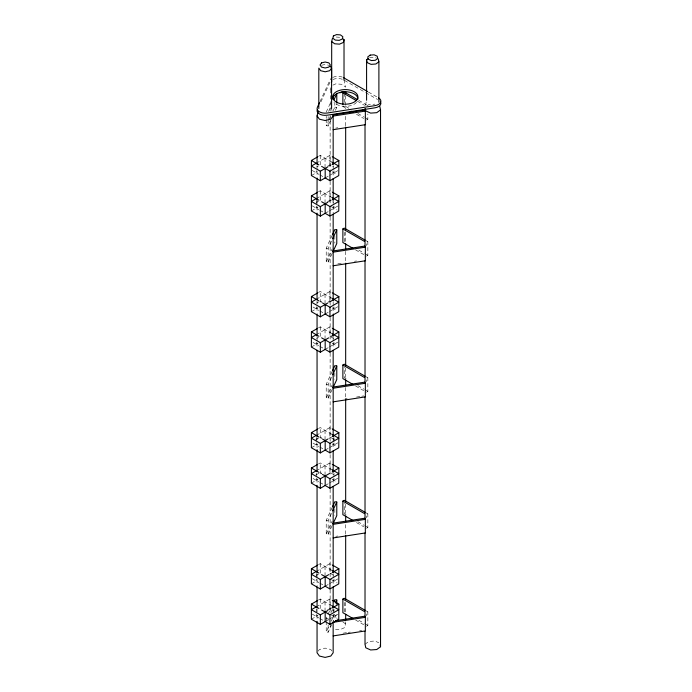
<?xml version="1.0" encoding="UTF-8"?>
<svg xmlns="http://www.w3.org/2000/svg" width="692" height="692" viewBox="0 0 692 692"><rect width="100%" height="100%" fill="white"/><g stroke="black" fill="none" stroke-linecap="round" stroke-linejoin="round"><path stroke-width="0.52" stroke-dasharray="3.46 2.59" d="M330.127 111.144L330.517 87.65M365.471 105.357L366.362 101.274M330.127 89.536L330.525 87.772M330.724 623.751L330.127 626.398L332.376 628.094M345.671 621.831L344.875 627.514L339.98 629.685L334.893 629.296M319.989 101.646L330.136 79.779A8.036 4.636 0 0 1 332.212 77.703M320.872 101.923L330.136 81.959M326.217 112.078L330.3 103.272M328.605 111.403L330.421 107.485M330.871 120.114L328.146 125.987L326.217 125.685L328.484 120.797M328.942 119.82L330.759 115.901M333.025 111.014L334.841 107.096L334.841 102.909M335.412 110.331L336.779 107.398L336.779 104.258M332.238 253.272L328.146 262.069L326.217 261.775L326.217 248.168L332.117 235.444M328.146 262.069L328.146 248.463L332.238 239.657M326.217 261.775L332.117 249.059M332.238 389.354L328.146 398.159L326.217 397.857L326.217 384.25L332.117 371.535M328.146 398.159L328.146 384.553L332.238 375.747M326.217 397.857L332.117 385.141M332.238 525.436L328.146 534.241L326.217 533.947L326.217 520.341L332.117 507.617M328.146 534.241L328.146 520.635L332.238 511.829M326.217 533.947L332.117 521.232M326.217 620.413L326.217 618.319L327.584 615.387M328.034 614.409L331.208 607.559M330.871 612.749L332.688 608.839M331.779 624.4L328.146 632.228L326.217 631.926L329.392 625.084M331.208 621.165L334.392 614.314M332.238 623.423L336.779 613.64M318.242 651.111L319.419 649.468L325.11 648.101L330.802 649.468L331.978 651.111M367.296 105.712L368.81 104.587L374.926 104.155M365.021 644.252L368.81 641.449L374.926 641.008L378.818 642.764M366.449 120.053L367.859 119.24L367.859 113.998M318.467 156.401L320.232 155.38L332.203 162.291M316.227 163.243L329.92 155.337L332.601 156.894M316.702 166.945L318.467 165.924M311.383 175.569L316.227 172.775L316.227 170.656M327.48 166.27L329.92 164.869L333.501 166.936M328.709 166.383L331.356 164.852M325.179 177.939L328.709 175.906M329.591 175.396L338.872 170.042M318.467 191.779L320.232 190.767L332.203 197.678M316.227 198.63L329.92 190.724L332.601 192.272M316.702 202.323L318.467 201.311M311.383 210.948L317.991 207.133M327.48 201.657L329.92 200.248L333.501 202.315M328.709 201.761L331.356 200.239M325.179 213.326L328.709 211.294M329.591 210.783L338.872 205.42M366.449 256.135L367.859 255.322L367.859 241.716L366.449 242.529L366.449 245.669M318.467 292.482L320.232 291.47L332.203 298.382M316.227 299.333L329.92 291.427L332.601 292.976M316.702 303.027L318.467 302.015M311.383 311.651L317.991 307.836M328.293 301.894L329.92 300.951L333.501 303.018M328.709 302.465L330.473 301.452M325.179 314.03L328.709 311.997M329.591 311.487L338.872 306.123M318.467 327.87L320.232 326.849L332.203 333.76M316.227 334.712L329.92 326.806L332.601 328.363M316.702 338.414L318.467 337.393M311.383 347.038L317.991 343.223M325.179 349.408L328.709 347.375M329.591 346.865L338.872 341.502M366.449 392.226L367.859 391.413L367.859 377.797L366.449 378.619L366.449 381.759M318.467 428.573L320.232 427.552L332.203 434.464M316.227 435.415L329.92 427.509L332.601 429.066M315.829 439.628L319.349 437.586M311.383 447.741L317.991 443.927M328.709 438.555L331.356 437.024M325.179 450.111L328.709 448.079M329.591 447.568L338.872 442.214M318.467 463.951L320.232 462.939L332.203 469.851M316.227 470.802L329.92 462.896L332.601 464.444M315.829 475.006L319.349 472.973M311.383 483.12L317.991 479.305M325.179 485.499L328.709 483.466M329.591 482.955L338.872 477.592M366.449 528.307L367.859 527.494L367.859 513.888L366.449 514.701L366.449 517.841M318.467 564.655L320.232 563.643L332.203 570.554M316.227 571.505L329.92 563.599L332.601 565.148M316.702 575.199L318.467 574.187M311.383 583.823L316.227 581.029L316.227 578.91M329.591 574.126L331.356 573.114M325.179 586.202L328.709 584.169M329.591 583.659L338.872 578.296M318.467 600.042L320.232 599.021L332.203 605.933M316.227 606.884L329.92 598.978L332.601 600.535M311.383 619.21L317.991 615.396M327.48 609.912L329.92 608.51L333.501 610.578M328.709 610.024L331.356 608.493M325.179 621.58L328.709 619.548M329.591 619.037L338.872 613.674M366.449 626.295L367.859 625.473L367.859 611.866L366.449 612.688L366.449 615.828M332.887 85.142L335.819 83.844L341.926 84.312L345.671 87.131L344.019 80.073M321.59 65.282L325.197 64.417L328.812 65.282M335.741 128.081L337.826 127.76M337.826 263.842L341.978 263.202M354.442 261.273L356.518 260.953M345.092 398.808L347.168 398.48M356.518 397.035L360.67 396.395M361.708 396.231L363.784 395.911M335.741 536.335L337.826 536.015M343.016 633.197L347.168 632.549M348.206 632.393L350.282 632.073M359.632 630.62L361.708 630.3M369.589 57.592L374.441 57.246L376.37 58.111M336.2 37.031L341.044 37.403M334.841 107.096L336.779 107.398M326.217 248.168L328.146 248.463M326.217 384.25L328.146 384.553M326.217 520.341L328.146 520.635M326.217 618.319L328.146 618.622L328.146 620.715M368.421 92.036L377.616 97.347M344.504 80.41L364.736 92.088M365.653 92.624L377.616 99.527M358.793 100.392L367.859 105.625M357.383 101.214L364.632 105.4M348.82 108.246L344.287 105.625L342.877 106.447L346.502 108.54M357.885 113.479L364.234 117.147M365.142 117.666L367.859 119.24M356.475 114.292L363.724 118.479M332.203 171.824L337.177 174.687M312.222 170.457L318.908 174.323M319.808 174.842L323.389 176.91M331.312 206.683L337.177 210.074M312.222 205.844L318.908 209.702M319.808 210.221L323.389 212.288M366.051 240.669L367.859 241.716M358.793 250.089L364.234 253.229M365.142 253.756L367.859 255.322M355.567 249.855L363.724 254.57M321.832 301.92L320.232 300.994L320.232 291.47M332.203 307.905L337.177 310.777M319.808 301.401L321.598 302.439M313.018 307.006L318.908 310.405M319.808 310.924L323.389 312.992M333.501 338.405L329.92 336.338L329.92 326.806M332.203 343.284L337.177 346.156M313.018 342.393L318.908 345.792M319.808 346.311L323.389 348.379M366.051 376.751L367.859 377.797M346.104 378.844L344.287 377.797L344.287 367.331M357.885 385.652L364.234 389.319M365.142 389.838L367.859 391.413M355.567 385.946L363.724 390.651M334.4 439.628L329.92 437.041L329.92 427.509M321.832 438.001L320.232 437.076L320.232 427.552M332.203 443.996L337.177 446.859M319.808 437.482L321.598 438.52M313.018 443.096L318.908 446.496M319.808 447.015L323.389 449.082M330.811 472.939L334.4 475.006M321.832 473.389L320.232 472.463L320.232 462.939M332.203 479.374L337.177 482.246M319.808 472.87L321.598 473.899M313.018 478.475L318.908 481.874M319.808 482.393L323.389 484.461M366.051 512.841L367.859 513.888M346.104 514.934L344.287 513.888L344.287 503.421M357.885 521.733L364.234 525.401M365.142 525.929L367.859 527.494M356.475 522.555L363.724 526.742M333.501 575.19L329.92 573.123L329.92 563.599M331.312 579.559L337.177 582.949M312.222 578.72L318.908 582.577M319.808 583.096L323.389 585.164M366.051 610.82L367.859 611.866M358.793 620.24L364.234 623.38M365.142 623.907L367.859 625.473M355.567 620.015L363.724 624.72M331.312 614.946L337.177 618.328M312.222 614.098L318.908 617.965M319.808 618.484L323.389 620.551M342.678 621.736L345.671 623.994M331.58 108.54L332.039 110.642M345.671 95.773L345.671 108.739M345.671 116.299L345.671 126.022M345.671 231.881L345.671 242.684M345.671 251.326L345.671 262.121M345.671 367.98L345.671 378.784M345.671 387.425L345.671 398.229M345.671 504.087L345.671 514.891M345.671 524.614L345.671 534.336M345.671 602.386L345.671 612.109M344.287 93.065L344.287 102.485M344.287 232.296L344.287 241.716M344.287 602.447L344.287 611.866M334.841 235.86L334.841 243.186M334.841 372.988L334.841 379.268M334.841 509.078L334.841 515.358M333.994 170.734L333.994 172.853M333.994 206.121L333.994 208.24M333.994 306.824L333.994 308.943M333.994 342.203L333.994 344.322M333.994 437.621L333.994 441.851M333.994 442.906L333.994 445.025M333.994 472.999L333.994 477.229M333.994 478.293L333.994 480.412M333.994 578.996L333.994 581.116M333.994 609.081L333.994 613.32M333.994 614.375L333.994 616.494M333.163 165.578L333.163 177.463M333.163 200.152L333.163 213.11M333.163 301.686L333.163 306.011M333.163 307.092L333.163 313.571M333.163 337.333L333.163 341.658M333.163 342.739L333.163 348.137M333.163 437.794L333.163 442.11M333.163 443.191L333.163 448.598M333.163 478.838L333.163 484.244M333.163 573.902L333.163 585.778M333.163 608.467L333.163 621.425M330.127 115.46L330.127 119.785M330.127 120.866L330.127 169.471M330.127 181.356L330.127 204.036M330.127 217.003L330.127 305.579M330.127 317.464L330.127 341.225M330.127 353.11L330.127 441.686M330.127 454.644L330.127 474.089M330.127 489.209L330.127 576.704M330.127 589.671L330.127 612.351M329.92 155.337L329.92 164.869M329.92 190.724L329.92 200.248M329.92 291.427L329.92 300.951M329.92 462.896L329.92 472.42M329.92 598.978L329.92 608.51M328.146 116.567L328.146 125.987M328.146 624.902L328.146 632.228M326.217 116.265L326.217 118.358M326.217 119.405L326.217 125.685M326.217 621.459L326.217 631.926M325.041 158.157L325.041 167.68M325.041 193.535L325.041 203.067M325.041 294.238L325.041 303.771M325.041 329.626L325.041 339.149M325.041 430.329L325.041 439.853M325.041 465.707L325.041 475.24M325.041 566.411L325.041 575.943M325.041 601.798L325.041 611.321M320.232 155.38L320.232 164.904M320.232 190.767L320.232 200.291M320.232 326.849L320.232 336.373M320.232 563.643L320.232 573.166M320.232 599.021L320.232 608.545M317.057 165.578L317.057 169.903M317.057 170.985L317.057 177.463M317.057 200.152L317.057 205.55M317.057 206.631L317.057 212.029M317.057 300.605L317.057 306.011M317.057 307.092L317.057 313.571M317.057 337.333L317.057 341.658M317.057 342.739L317.057 348.137M317.057 437.794L317.057 439.956M317.057 444.273L317.057 448.598M317.057 478.838L317.057 484.244M317.057 573.902L317.057 578.218M317.057 579.299L317.057 585.778M317.057 608.467L317.057 613.865M317.057 614.946L317.057 621.425M316.227 200.749L316.227 204.979M316.227 206.034L316.227 208.154M316.227 306.738L316.227 308.857M316.227 342.125L316.227 344.244M316.227 437.534L316.227 441.773M316.227 442.828L316.227 444.947M316.227 472.921L316.227 477.151M316.227 478.207L316.227 480.326M316.227 573.625L316.227 577.855M316.227 609.003L316.227 613.233M316.227 614.297L316.227 616.416M356.562 102.381A12.655 7.309 0 0 1 345.282 106.378A12.655 7.309 0 0 1 334.002 102.381M332.99 79.485A8.036 4.636 0 0 1 342.808 79.485M332.99 77.305A8.036 4.636 0 0 1 342.808 77.305"/><path stroke-width="1.04" d="M331.684 81.985L331.684 41.546L332.324 38.752M342.531 38.518L344.019 39.634L343.379 42.437L339.504 44.15L334.66 43.786L331.684 41.546M317.057 164.506L317.057 115.893L318.06 111.697M319.548 102.598L317.343 107.346A8.036 4.636 0 0 0 327.186 113.03L374.934 105.642A8.036 4.636 0 0 0 378.533 97.883M332.575 98.385L333.933 95.444M334.054 99.657L336.779 93.792L336.779 103.212M332.575 234.467L334.841 229.58L336.779 229.874L336.779 243.48L333.146 251.308M332.688 238.679L336.779 229.874M332.575 370.557L334.841 365.661L336.779 365.964L336.779 379.571L333.146 387.399M332.688 374.77L336.779 365.964M332.575 506.639L334.841 501.752L336.779 502.046L336.779 515.652L333.146 523.481M332.688 510.852L336.779 502.046M333.933 601.685L334.841 599.73L336.779 600.033L336.779 604.22M335.412 602.966L336.779 600.033M330.335 66.371L331.58 68.101L329.712 70.714L325.197 71.786L320.69 70.714L318.813 68.101L318.813 108.54M366.587 100.254L366.587 59.815L368.092 58.708M378.29 58.984L378.896 61.778L375.886 64.001L371.042 64.356L367.184 62.617L366.587 59.815M379.787 106.343L380.539 109.872L376.751 112.675L370.644 113.116L365.783 110.928L365.402 109.163M380.539 109.872L380.539 646.735L376.751 649.537L370.644 649.97L365.783 647.781L365.021 644.252L365.021 631.294M342.877 104.354L342.877 92.832L344.287 92.019L356.986 99.345M332.601 156.894L338.872 160.509L338.769 175.604L329.954 180.698L325.179 177.939L320.344 180.733L311.383 175.569L311.417 160.475L317.585 156.911M316.227 163.243L311.383 166.037L320.344 171.209L327.826 166.893M332.229 164.341L338.872 160.509M321.598 166.348L329.954 171.166L338.769 166.08L332.203 162.291M332.601 192.272L338.872 195.897L338.769 210.991L329.954 216.077L325.179 213.326L320.344 216.12L311.383 210.948L311.417 195.853L317.585 192.29M316.227 198.63L311.383 201.424L320.344 206.597L327.826 202.272M332.229 199.728L338.872 195.897M321.598 201.735L329.954 206.553L338.769 201.467L332.203 197.678M352.851 248.29L342.877 242.529L342.877 228.922L344.287 228.109L365.142 240.141M332.601 292.976L338.872 296.6L338.769 311.694L329.954 316.78L325.179 314.03L320.344 316.824L311.383 311.651L311.417 296.557L317.585 292.993M316.227 299.333L311.383 302.127L320.344 307.3L327.826 302.975M331.356 300.942L338.872 296.6M322.498 302.949L329.954 307.257L338.769 302.17L332.203 298.382M332.601 328.363L338.872 331.978L338.769 347.073L329.954 352.167L325.179 349.408L320.344 352.202L311.383 347.038L311.417 331.935L317.585 328.38M316.227 334.712L311.383 337.506L320.344 342.678L328.709 337.852M331.356 336.321L338.872 331.978M321.598 337.817L329.954 342.635L338.769 337.549L332.203 333.76M352.851 384.371L342.877 378.619L342.877 365.004L344.287 364.191L365.142 376.232M332.601 429.066L338.872 432.682L338.769 447.776L329.954 452.871L325.179 450.111L320.344 452.905L311.383 447.741L311.417 432.638L317.585 429.083M316.227 435.415L311.383 438.209L320.344 443.382L327.826 439.065M332.229 436.514L338.872 432.682M322.498 439.039L329.954 443.338L338.769 438.252L332.203 434.464M332.601 464.444L338.872 468.069L338.769 483.163L329.954 488.249L325.179 485.499L320.344 488.293L311.383 483.12L311.417 468.026L317.585 464.462M316.227 470.802L311.383 473.596L320.344 478.769L329.591 473.423M332.229 471.901L338.872 468.069M322.498 474.418L329.954 478.726L338.769 473.639L332.203 469.851M352.851 520.462L342.877 514.701L342.877 501.094L344.287 500.281L365.142 512.314M332.601 565.148L338.872 568.772L338.769 583.866L329.954 588.953L325.179 586.202L320.344 588.996L311.383 583.823L311.417 568.729L317.585 565.165M316.227 571.505L311.383 574.299L320.344 579.472L328.709 574.637M332.229 572.604L338.872 568.772M321.598 574.611L329.954 579.429L338.769 574.343L332.203 570.554M332.601 600.535L338.872 604.151L338.769 619.245L329.954 624.34L325.179 621.58L320.344 624.374L311.383 619.21L311.417 604.107L317.585 600.552M316.227 606.884L311.383 609.678L320.344 614.851L327.826 610.534M352.851 618.44L342.877 612.688L342.877 599.073L344.287 598.26L365.142 610.301M332.229 607.983L338.872 604.151M321.598 609.989L329.954 614.807L338.769 609.721L332.203 605.933M339.98 92.823L342.912 91.526M365.341 111.083L333.146 116.066L332.627 114.95L364.831 109.967L365.341 111.083L365.341 124.698L333.146 129.672M365.341 247.174L333.146 252.156L332.627 251.04L364.831 246.058L365.341 247.174L365.341 260.78L333.146 265.763M365.341 383.256L333.146 388.238L332.627 387.122L364.831 382.14L365.341 383.256L365.341 396.871L333.146 401.844M365.341 519.346L333.146 524.328L332.627 523.213L364.831 518.23L365.341 519.346L365.341 532.952L333.146 537.935M335.741 620.707L364.831 616.209L365.341 617.325L365.341 630.931L333.146 635.913M365.341 617.325L333.146 622.307L333.163 652.755L330.802 656.042L325.11 657.4L319.419 656.042L317.057 652.755L317.057 621.425M343.578 77.703L367.495 91.508M342.877 92.832L356.475 100.686M351.034 111.153L352.851 112.199M311.417 160.475L318.908 164.8M311.417 195.853L318.908 200.178M342.877 228.922L364.632 241.482M311.417 296.557L318.908 300.882M311.417 331.935L318.908 336.269M342.877 365.004L364.632 377.572M311.417 432.638L318.908 436.972M311.417 468.026L318.908 472.351M342.877 501.094L364.632 513.654M311.417 568.729L318.908 573.054M342.877 599.073L364.632 611.642M311.417 604.107L318.908 608.441M317.057 115.893L319.419 119.18L325.11 120.538L330.802 119.18L333.163 115.893L333.163 164.506M380.168 644.961L380.539 646.735M378.896 61.778L378.896 102.217M365.021 108.471L365.021 110.633M365.021 124.681L365.021 246.741M365.021 260.78L365.021 382.849M365.021 396.888L365.021 518.948M365.021 532.996L365.021 617.247M345.671 91.456L345.671 93.61M345.671 127.103L345.671 229.718M345.671 243.757L345.671 249.163M345.671 263.202L345.671 365.826M345.671 379.865L345.671 385.271M345.671 399.31L345.671 501.925M345.671 515.972L345.671 521.37M345.671 535.418L345.671 599.151M345.671 614.271L345.671 619.669M344.019 39.634L344.019 80.073M333.163 178.545L333.163 200.152M333.163 214.191L333.163 300.605M333.163 314.652L333.163 336.251M333.163 350.299L333.163 436.713M333.163 450.752L333.163 472.359M333.163 486.398L333.163 572.82M333.163 586.859L333.163 607.386M331.58 68.101L331.58 108.54M329.954 171.166L329.954 180.698M329.954 206.553L329.954 216.077M329.954 307.257L329.954 316.78M329.954 342.635L329.954 352.167M329.954 443.338L329.954 452.871M329.954 478.726L329.954 488.249M329.954 579.429L329.954 588.953M329.954 614.807L329.954 624.34M325.179 168.415L325.179 177.939M325.179 203.803L325.179 213.326M325.179 304.506L325.179 314.03M325.179 339.884L325.179 349.408M325.179 440.588L325.179 450.111M325.179 475.975L325.179 485.499M325.179 576.678L325.179 586.202M325.179 612.057L325.179 621.58M320.344 171.209L320.344 180.733M320.344 206.597L320.344 216.12M320.344 307.3L320.344 316.824M320.344 342.678L320.344 352.202M320.344 443.382L320.344 452.905M320.344 478.769L320.344 488.293M320.344 579.472L320.344 588.996M320.344 614.851L320.344 624.374M317.057 178.545L317.057 200.152M317.057 213.11L317.057 299.524M317.057 314.652L317.057 336.251M317.057 350.299L317.057 436.713M317.057 449.679L317.057 471.278M317.057 485.326L317.057 572.82M317.057 586.859L317.057 607.386M332.627 99.077A12.655 7.309 0 0 1 345.282 91.768A12.655 7.309 0 0 1 357.937 99.077M317.343 109.526A8.036 4.636 0 0 0 327.186 115.209L374.934 107.822A8.036 4.636 0 0 0 380.617 102.139M333.38 35.993L332.861 38.259L335.265 40.067L339.192 40.37L342.332 38.977L342.851 36.711L340.438 34.894L336.52 34.6L333.38 35.993M321.546 62.886L320.033 64.996L321.546 67.107L325.197 67.98L328.856 67.107L330.369 64.996L328.856 62.886L325.197 62.012L321.546 62.886M370.185 55.092L367.755 56.9L368.239 59.166L371.362 60.567L375.289 60.291L377.72 58.483L377.235 56.216L374.113 54.815L370.185 55.092M336.338 102.061A12.655 7.309 0 0 0 357.505 98.783A12.655 7.309 0 0 0 342.012 89.839A12.655 7.309 0 0 0 336.338 102.061"/></g></svg>
